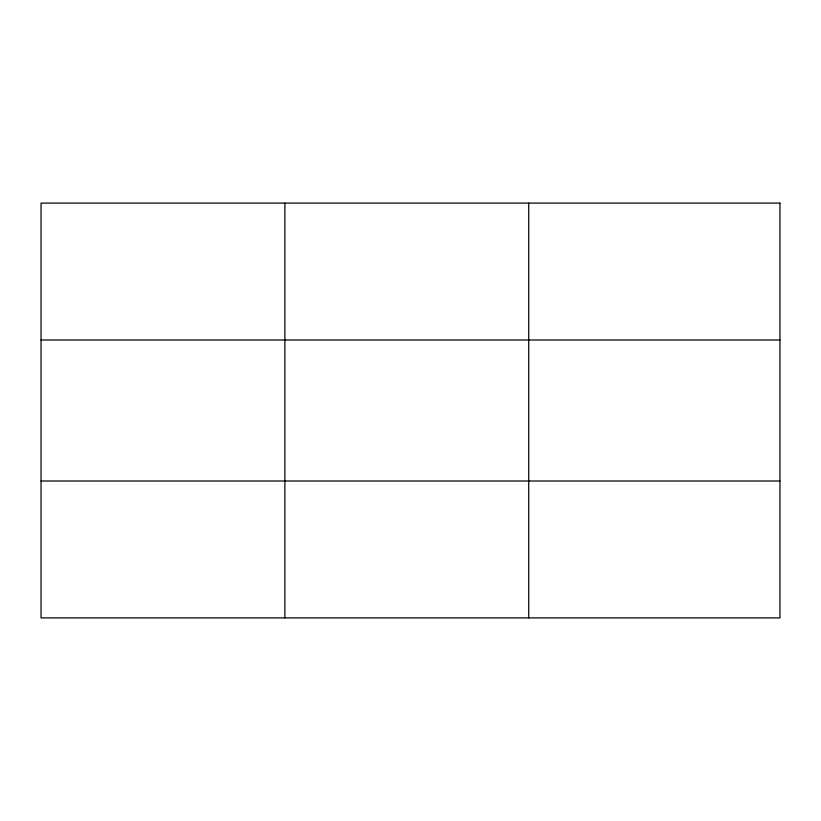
<?xml version="1.0" encoding="UTF-8"?>
<svg xmlns="http://www.w3.org/2000/svg" width="821" height="821" viewBox="0 0 821 821"><rect width="100%" height="100%" fill="white"/><g stroke="black" fill="none" stroke-linecap="round" stroke-linejoin="round"><path stroke-width="1.23" d="M528.724 617.895L528.724 203.105M41.05 339.986L779.95 339.986M41.05 481.014L779.95 481.014M284.887 203.105L284.887 617.895M779.95 203.105L779.95 617.895L41.05 617.895L41.05 203.105L779.95 203.105"/></g></svg>
